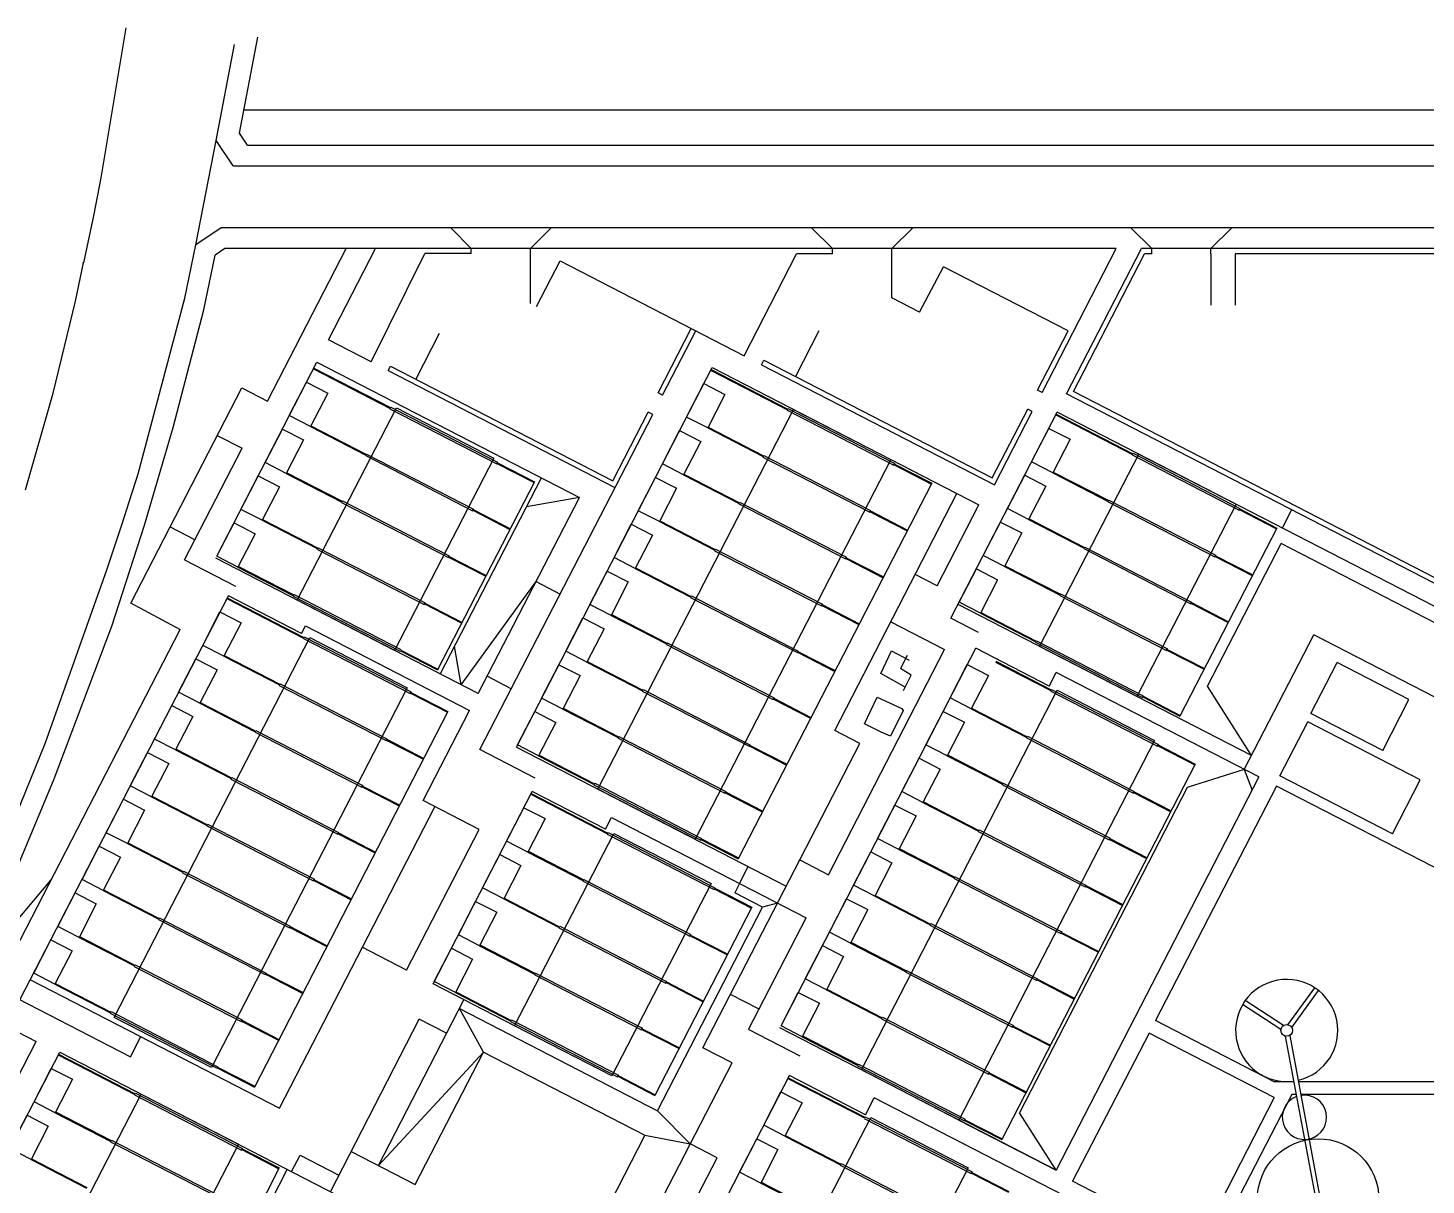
# Model space of a CAD drawing. Header units: millimetres. Extents: x -2 to 21000, y -2 to 14850.
# Drawn here: x 870 to 1727, y 2264 to 2974 of the extents above; entities that cross this region are included whole.
import ezdxf

# ---------------------------------------------------------------- set-up
doc = ezdxf.new("R2010")
doc.units = ezdxf.units.MM
doc.layers.add('HOVED', color=31, linetype='Continuous')

msp = doc.modelspace()

# ---------------------------------------------------------------- linework, layer by layer
at = {"layer": 'HOVED'}
for p, q in [((929.57, 2973.98), (914.26, 2882.12)), ((999.23, 2909.39), (1010.46, 2968.33)), ((985.06, 2904.86), (996.29, 2963.8)), ((1001.95, 2923.7), (2298.43, 2923.7)), ((1004.18, 2902.01), (999.23, 2909.39)), ((972.51, 2841.02), (985.06, 2904.86)), ((995.43, 2889.41), (985.06, 2904.86)), ((1004.18, 2902.01), (2290.19, 2902.01)), ((995.43, 2889.41), (2277.59, 2889.41)), ((914.26, 2882.12), (909.75, 2858.69)), ((909.75, 2858.69), (903.63, 2829.88)), ((988.01, 2851.43), (972.5, 2841.01)), ((2110.47, 2851.43), (988.01, 2851.43)), ((1141.41, 2838.72), (1128.81, 2851.32)), ((1177.77, 2838.72), (1190.37, 2851.32)), ((1362.97, 2838.64), (1350.37, 2851.24)), ((1399.32, 2838.64), (1411.92, 2851.24)), ((1558.7, 2838.64), (1546.1, 2851.24)), ((1595.05, 2838.64), (1607.65, 2851.24)), ((965.72, 2808.35), (972.5, 2841.01)), ((990.37, 2838.64), (984.46, 2834.67)), ((1536.99, 2838.64), (990.37, 2838.64)), ((1016.39, 2745.09), (1064.62, 2838.64)), ((1053.79, 2782.68), (1082.63, 2838.64)), ((1141.41, 2835.57), (1141.41, 2838.72)), ((1177.77, 2835.57), (1177.77, 2838.72)), ((1177.77, 2805.05), (1177.77, 2838.64)), ((1362.97, 2835.49), (1362.97, 2838.64)), ((1399.32, 2835.49), (1399.32, 2838.64)), ((1399.32, 2808.4), (1399.32, 2838.64)), ((1491.54, 2750.47), (1536.99, 2838.64)), ((1506.54, 2749.58), (1552.45, 2838.64)), ((1835.07, 2838.64), (1552.45, 2838.64)), ((1558.7, 2835.49), (1558.7, 2838.64)), ((1595.05, 2835.49), (1595.05, 2838.64)), ((898.74, 2806.37), (903.63, 2829.89)), ((903.08, 2830.16), (903.62, 2829.89)), ((977.34, 2801.05), (984.46, 2834.67)), ((1080.07, 2769.13), (1112.94, 2835.57)), ((1141.41, 2835.57), (1112.94, 2835.57)), ((1181.48, 2803.13), (1195.92, 2831.13)), ((1195.92, 2831.13), (1308.71, 2772.98)), ((1308.71, 2772.98), (1340.93, 2835.49)), ((1362.97, 2835.49), (1340.93, 2835.49)), ((1510.78, 2750.93), (1554.37, 2835.49)), ((1558.7, 2835.49), (1554.37, 2835.49)), ((1595.05, 2835.49), (1595.05, 2803.99)), ((1831.92, 2835.49), (1609.89, 2835.49)), ((1609.89, 2835.49), (1609.89, 2803.99)), ((1416.33, 2799.63), (1430.93, 2827.54)), ((1507.4, 2788.12), (1430.93, 2827.54)), ((884.96, 2750.08), (898.74, 2806.37)), ((937.16, 2700.48), (965.72, 2808.35)), ((1416.33, 2799.63), (1399.32, 2808.4)), ((958.55, 2728.91), (977.34, 2801.05)), ((1121.83, 2786.59), (1107.46, 2758.56)), ((1255.98, 2750.19), (1276.34, 2789.67)), ((1258.78, 2748.75), (1279.14, 2788.23)), ((1354.58, 2788.31), (1340.21, 2760.28)), ((1488.74, 2751.92), (1507.4, 2788.12)), ((1080.07, 2769.13), (1053.79, 2782.68)), ((1319.47, 2767.43), (1320.92, 2770.23)), ((1320.92, 2770.23), (1460.96, 2698.03)), ((985.39, 2650.02), (1046.76, 2769.06)), ((1044.63, 2764.92), (1091.67, 2740.67)), ((1044.86, 2765.37), (1091.9, 2741.12)), ((1046.76, 2769.06), (1207.76, 2686.05)), ((1090.41, 2763.8), (1091.85, 2766.6)), ((1090.41, 2763.8), (1229.56, 2692.07)), ((1091.85, 2766.6), (1228.2, 2696.31)), ((1169.07, 2532.93), (1289.13, 2765.82)), ((1288.22, 2764.06), (1335.26, 2739.81)), ((1288.45, 2764.51), (1335.49, 2740.25)), ((1289.13, 2765.82), (1452.74, 2681.47)), ((1319.47, 2767.43), (1462.31, 2693.79)), ((932.63, 2621.24), (1000.67, 2753.22)), ((1000.67, 2753.22), (1016.39, 2745.09)), ((868.08, 2690.62), (884.96, 2750.08)), ((1258.78, 2748.75), (1255.98, 2750.19)), ((1491.54, 2750.47), (1488.74, 2751.92)), ((1821.03, 2587.44), (1506.54, 2749.58)), ((1775.22, 2614.61), (1510.78, 2750.93)), ((1091.52, 2740.39), (1092.04, 2741.4)), ((1091.52, 2740.39), (1157.04, 2706.62)), ((1092.04, 2741.4), (1157.56, 2707.62)), ((1146.72, 2531.38), (1252.69, 2736.94)), ((1228.2, 2696.31), (1249.89, 2738.38)), ((1252.69, 2736.94), (1249.89, 2738.38)), ((1335.12, 2739.53), (1335.64, 2740.53)), ((1335.12, 2739.53), (1400.63, 2705.75)), ((1335.64, 2740.53), (1401.15, 2706.76)), ((1435.58, 2611.93), (1500.77, 2738.38)), ((1460.96, 2698.03), (1482.65, 2740.1)), ((1462.31, 2693.79), (1485.45, 2738.66)), ((1485.45, 2738.66), (1482.65, 2740.1)), ((1499.86, 2736.62), (1500.09, 2737.06)), ((1499.86, 2736.62), (1546.89, 2712.36)), ((1500.09, 2737.06), (1547.13, 2712.81)), ((1819.11, 2574.26), (1500.77, 2738.38)), ((940.96, 2669.07), (958.55, 2728.91)), ((1042.81, 2729.5), (1043.04, 2729.95)), ((1042.81, 2729.5), (1076.86, 2711.95)), ((1043.04, 2729.95), (1077.09, 2712.39)), ((1286.41, 2728.63), (1286.64, 2729.08)), ((1286.41, 2728.63), (1320.45, 2711.08)), ((1286.64, 2729.08), (1320.68, 2711.53)), ((985.64, 2724.08), (1000.85, 2716.24)), ((965.52, 2647.72), (1000.85, 2716.24)), ((1076.72, 2711.67), (1077.23, 2712.67)), ((1076.72, 2711.67), (1077.23, 2712.67)), ((1076.72, 2711.67), (1142.23, 2677.89)), ((1077.23, 2712.67), (1142.75, 2678.9)), ((1320.31, 2710.8), (1320.83, 2711.81)), ((1320.31, 2710.8), (1320.83, 2711.81)), ((1320.31, 2710.8), (1385.82, 2677.02)), ((1320.83, 2711.81), (1386.34, 2678.03)), ((1546.75, 2712.08), (1547.27, 2713.09)), ((1546.75, 2712.08), (1612.27, 2678.31)), ((1547.27, 2713.09), (1612.79, 2679.32)), ((1028, 2700.77), (1028.23, 2701.22)), ((1028, 2700.77), (1062.05, 2683.22)), ((1028.23, 2701.22), (1062.28, 2683.67)), ((1157.04, 2706.62), (1157.56, 2707.62)), ((1157.18, 2706.9), (1179.98, 2695.15)), ((1157.42, 2707.34), (1180.21, 2695.59)), ((1400.63, 2705.75), (1401.15, 2706.76)), ((1400.78, 2706.03), (1423.57, 2694.28)), ((1401.01, 2706.48), (1423.8, 2694.73)), ((1498.04, 2701.19), (1498.27, 2701.64)), ((1498.04, 2701.19), (1532.08, 2683.64)), ((1498.27, 2701.64), (1532.32, 2684.09)), ((931.89, 2684), (937.16, 2700.48)), ((1180.21, 2695.59), (1120.74, 2580.24)), ((1122.43, 2577.7), (1184.48, 2698.06)), ((1179.98, 2695.15), (1180.21, 2695.59)), ((1271.6, 2699.91), (1271.83, 2700.35)), ((1271.6, 2699.91), (1305.64, 2682.35)), ((1271.83, 2700.35), (1305.87, 2682.8)), ((1423.8, 2694.73), (1305.09, 2464.47)), ((927.09, 2669.33), (931.89, 2684)), ((1061.91, 2682.94), (1062.43, 2683.95)), ((1061.91, 2682.94), (1062.43, 2683.95)), ((1062.43, 2683.95), (1127.94, 2650.17)), ((1145.71, 2565.7), (1207.76, 2686.05)), ((1207.76, 2686.05), (1175.33, 2680.31)), ((1364.35, 2543.07), (1439.29, 2688.41)), ((1531.94, 2683.36), (1532.46, 2684.37)), ((1531.94, 2683.36), (1532.46, 2684.37)), ((1532.46, 2684.37), (1597.98, 2650.59)), ((1061.91, 2682.94), (1127.42, 2649.16)), ((1142.23, 2677.89), (1142.75, 2678.9)), ((1142.23, 2677.89), (1142.75, 2678.9)), ((1142.38, 2678.17), (1165.17, 2666.42)), ((1142.61, 2678.62), (1165.4, 2666.87)), ((1305.5, 2682.07), (1306.02, 2683.08)), ((1305.5, 2682.07), (1306.02, 2683.08)), ((1305.5, 2682.07), (1371.01, 2648.3)), ((1306.02, 2683.08), (1371.53, 2649.31)), ((1385.82, 2677.02), (1386.34, 2678.03)), ((1385.82, 2677.02), (1386.34, 2678.03)), ((1385.97, 2677.3), (1408.76, 2665.55)), ((1386.2, 2677.75), (1408.99, 2666)), ((1427.15, 2631.83), (1452.74, 2681.47)), ((1531.94, 2683.36), (1597.46, 2649.58)), ((1612.27, 2678.31), (1612.79, 2679.32)), ((1612.41, 2678.59), (1635.2, 2666.84)), ((1612.64, 2679.04), (1635.43, 2667.29)), ((1644.43, 2678.49), (1638.65, 2667.29)), ((917.89, 2641.55), (927.09, 2669.34)), ((921, 2607.08), (940.96, 2669.07)), ((971.92, 2660.14), (956.66, 2668.01)), ((1013.19, 2672.05), (1013.43, 2672.49)), ((1013.19, 2672.05), (1047.24, 2654.49)), ((1013.43, 2672.49), (1047.47, 2654.94)), ((1165.17, 2666.42), (1165.4, 2666.87)), ((1256.79, 2671.18), (1257.02, 2671.63)), ((1256.79, 2671.18), (1290.83, 2653.63)), ((1257.02, 2671.63), (1291.06, 2654.08)), ((1483.23, 2672.46), (1483.46, 2672.91)), ((1483.23, 2672.46), (1517.28, 2654.91)), ((1483.46, 2672.91), (1517.51, 2655.36)), ((1635.43, 2667.29), (1575.96, 2551.93)), ((1635.2, 2666.84), (1635.43, 2667.29)), ((1408.76, 2665.55), (1408.99, 2666)), ((1592.82, 2570.2), (1637.99, 2657.81)), ((1809.75, 2569.26), (1637.99, 2657.81)), ((1047.1, 2654.21), (1047.62, 2655.22)), ((1047.1, 2654.21), (1047.62, 2655.22)), ((1047.1, 2654.21), (1112.61, 2620.44)), ((1047.62, 2655.22), (1113.13, 2621.45)), ((1127.42, 2649.16), (1127.94, 2650.17)), ((1127.42, 2649.16), (1127.94, 2650.17)), ((1127.57, 2649.44), (1150.36, 2637.69)), ((1127.8, 2649.89), (1150.59, 2638.14)), ((1290.69, 2653.35), (1291.21, 2654.36)), ((1290.69, 2653.35), (1291.21, 2654.36)), ((1290.69, 2653.35), (1356.2, 2619.57)), ((1291.21, 2654.36), (1356.72, 2620.58)), ((1371.01, 2648.3), (1371.53, 2649.31)), ((1371.01, 2648.3), (1371.53, 2649.31)), ((1517.13, 2654.63), (1517.65, 2655.64)), ((1517.13, 2654.63), (1517.65, 2655.64)), ((1517.13, 2654.63), (1582.65, 2620.86)), ((1517.65, 2655.64), (1583.17, 2621.86)), ((1597.46, 2649.58), (1597.98, 2650.59)), ((1597.46, 2649.58), (1597.98, 2650.59)), ((1597.6, 2649.86), (1620.39, 2638.11)), ((1597.83, 2650.31), (1620.62, 2638.56)), ((880.2, 2535.07), (917.89, 2641.55)), ((997.09, 2631.45), (965.81, 2647.57)), ((1145.71, 2565.7), (984.71, 2648.7)), ((998.38, 2643.32), (998.62, 2643.77)), ((998.38, 2643.32), (1032.43, 2625.77)), ((998.62, 2643.77), (1032.66, 2626.22)), ((1241.98, 2642.45), (1242.21, 2642.9)), ((1241.98, 2642.45), (1276.02, 2624.9)), ((1242.21, 2642.9), (1276.25, 2625.35)), ((1371.16, 2648.58), (1393.95, 2636.83)), ((1371.39, 2649.03), (1394.18, 2637.28)), ((1468.42, 2643.74), (1468.65, 2644.19)), ((1468.42, 2643.74), (1502.47, 2626.19)), ((1468.65, 2644.19), (1502.7, 2626.63)), ((1135.24, 2571.1), (1181.13, 2634.4)), ((1150.36, 2637.69), (1150.59, 2638.14)), ((1181.13, 2634.4), (1195.91, 2626.79)), ((1393.95, 2636.83), (1394.18, 2637.28)), ((1427.15, 2631.83), (1413.69, 2638.77)), ((1620.39, 2638.11), (1620.62, 2638.56)), ((864.69, 2377.88), (992.49, 2625.79)), ((991.58, 2624.03), (1038.62, 2599.78)), ((991.81, 2624.47), (1038.85, 2600.22)), ((1037.31, 2602.69), (992.49, 2625.79)), ((1032.29, 2625.49), (1032.81, 2626.5)), ((1032.29, 2625.49), (1097.8, 2591.71)), ((1032.81, 2626.5), (1098.32, 2592.72)), ((1275.88, 2624.62), (1276.4, 2625.63)), ((1275.88, 2624.62), (1341.39, 2590.85)), ((1276.4, 2625.63), (1341.91, 2591.85)), ((1502.32, 2625.91), (1502.84, 2626.91)), ((1502.32, 2625.91), (1502.84, 2626.91)), ((1502.32, 2625.91), (1567.84, 2592.13)), ((1502.84, 2626.91), (1568.36, 2593.14)), ((932.51, 2621.3), (962.94, 2605.14)), ((1112.61, 2620.44), (1113.13, 2621.45)), ((1112.61, 2620.44), (1113.13, 2621.45)), ((1112.76, 2620.72), (1135.55, 2608.97)), ((1112.99, 2621.17), (1135.78, 2609.42)), ((1356.2, 2619.57), (1356.72, 2620.58)), ((1356.2, 2619.57), (1356.72, 2620.58)), ((1356.35, 2619.85), (1379.14, 2608.1)), ((1356.58, 2620.3), (1379.37, 2608.55)), ((1619.8, 2527.67), (1439.94, 2620.39)), ((1453.61, 2615.01), (1453.84, 2615.46)), ((1453.61, 2615.01), (1487.66, 2597.46)), ((1453.84, 2615.46), (1487.89, 2597.91)), ((1582.65, 2620.86), (1583.17, 2621.86)), ((1582.65, 2620.86), (1583.17, 2621.86)), ((1582.79, 2621.14), (1605.58, 2609.39)), ((1583.02, 2621.58), (1605.81, 2609.83)), ((885.74, 2513.49), (921, 2607.08)), ((1037.31, 2602.69), (1039.68, 2607.29)), ((1039.68, 2607.29), (1140.39, 2555.37)), ((1227.17, 2613.73), (1227.4, 2614.18)), ((1227.17, 2613.73), (1261.21, 2596.18)), ((1227.4, 2614.18), (1261.44, 2596.62)), ((1379.14, 2608.1), (1379.37, 2608.55)), ((1398.73, 2609.74), (1431.67, 2592.75)), ((1452.38, 2603.27), (1435.58, 2611.93)), ((1605.58, 2609.39), (1605.81, 2609.83)), ((841.44, 2369.47), (962.94, 2605.14)), ((1038.48, 2599.5), (1039, 2600.5)), ((1038.48, 2599.5), (1103.99, 2565.72)), ((1039, 2600.5), (1104.51, 2566.73)), ((1487.51, 2597.18), (1488.03, 2598.19)), ((1488.03, 2598.19), (1553.55, 2564.41)), ((1615.44, 2519.21), (1658.03, 2601.82)), ((1787.75, 2534.94), (1658.03, 2601.82)), ((1097.95, 2591.99), (1120.74, 2580.24)), ((1098.18, 2592.44), (1120.97, 2580.69)), ((1135.24, 2571.1), (1131.22, 2594.75)), ((1261.07, 2595.9), (1261.59, 2596.9)), ((1261.07, 2595.9), (1326.58, 2562.12)), ((1261.59, 2596.9), (1327.1, 2563.13)), ((1331.39, 2361.99), (1450.78, 2593.56)), ((1341.39, 2590.85), (1341.91, 2591.85)), ((1341.54, 2591.13), (1364.33, 2579.38)), ((1341.77, 2591.57), (1364.56, 2579.82)), ((1360.48, 2454.66), (1431.67, 2592.75)), ((1392.52, 2577.97), (1399.13, 2592.04)), ((1399.13, 2592.04), (1409.95, 2586.21)), ((1495.88, 2570.3), (1450.78, 2593.56)), ((1487.51, 2597.18), (1553.03, 2563.4)), ((1567.84, 2592.13), (1568.36, 2593.14)), ((1567.84, 2592.13), (1568.36, 2593.14)), ((1567.98, 2592.41), (1590.77, 2580.66)), ((1568.21, 2592.86), (1591, 2581.11)), ((989.77, 2588.6), (990, 2589.05)), ((989.77, 2588.6), (1023.81, 2571.05)), ((990, 2589.05), (1024.04, 2571.5)), ((1212.36, 2585), (1212.59, 2585.45)), ((1212.36, 2585), (1246.4, 2567.45)), ((1212.59, 2585.45), (1246.63, 2567.9)), ((1408.69, 2589.05), (1404.73, 2581.07)), ((1411.13, 2577.07), (1404.73, 2581.07)), ((1462.86, 2585.1), (1496.9, 2567.55)), ((1463.09, 2585.55), (1497.13, 2567.99)), ((1590.77, 2580.66), (1591, 2581.11)), ((1656.37, 2553.6), (1672.44, 2584.77)), ((1716.42, 2562.09), (1672.44, 2584.77)), ((1165.98, 2568.73), (1151.2, 2576.35)), ((1364.33, 2579.38), (1364.56, 2579.82)), ((1407.51, 2569.7), (1392.52, 2577.97)), ((1406.48, 2567.63), (1411.13, 2577.07)), ((1495.88, 2570.3), (1500.18, 2578.63)), ((1624.39, 2514.59), (1500.18, 2578.63)), ((1023.67, 2570.77), (1024.19, 2571.78)), ((1023.67, 2570.77), (1024.19, 2571.78)), ((1023.67, 2570.77), (1089.18, 2536.99)), ((1024.19, 2571.78), (1089.7, 2538)), ((1103.99, 2565.72), (1104.51, 2566.73)), ((1104.14, 2566), (1126.93, 2554.25)), ((1104.37, 2566.45), (1127.16, 2554.7)), ((1246.26, 2567.17), (1246.78, 2568.18)), ((1246.26, 2567.17), (1311.77, 2533.39)), ((1246.78, 2568.18), (1312.29, 2534.4)), ((1382.67, 2547.29), (1390.29, 2563.48)), ((1390.29, 2563.48), (1405.55, 2556.52)), ((1496.76, 2567.27), (1497.28, 2568.27)), ((1496.76, 2567.27), (1497.28, 2568.27)), ((1496.76, 2567.27), (1562.27, 2533.49)), ((1497.28, 2568.27), (1562.79, 2534.5)), ((1553.03, 2563.4), (1553.55, 2564.41)), ((1553.17, 2563.68), (1575.96, 2551.93)), ((1553.4, 2564.13), (1576.19, 2552.38)), ((1619.8, 2527.67), (1592.82, 2570.2)), ((974.96, 2559.88), (975.19, 2560.32)), ((974.96, 2559.88), (1009, 2542.32)), ((975.19, 2560.32), (1009.23, 2542.77)), ((1111.88, 2500.08), (1140.39, 2555.37)), ((1197.55, 2556.28), (1197.78, 2556.72)), ((1197.55, 2556.28), (1231.59, 2538.72)), ((1197.78, 2556.72), (1231.82, 2539.17)), ((1326.58, 2562.12), (1327.1, 2563.13)), ((1326.73, 2562.4), (1349.52, 2550.65)), ((1326.96, 2562.85), (1349.75, 2551.1)), ((1406.35, 2555.45), (1398.45, 2539.66)), ((1405.55, 2556.52), (1406.35, 2555.45)), ((1448.05, 2556.37), (1448.28, 2556.82)), ((1448.05, 2556.37), (1482.09, 2538.82)), ((1448.28, 2556.82), (1482.32, 2539.27)), ((1700.35, 2530.92), (1716.42, 2562.09)), ((1127.16, 2554.7), (1008.45, 2324.44)), ((1126.93, 2554.25), (1127.16, 2554.7)), ((1349.52, 2550.65), (1349.75, 2551.1)), ((1392.7, 2542.01), (1382.67, 2547.29)), ((1575.96, 2551.93), (1576.19, 2552.38)), ((1637.34, 2515.34), (1654.37, 2548.37)), ((1723.37, 2512.79), (1654.37, 2548.37)), ((1700.35, 2530.92), (1656.37, 2553.6)), ((1008.86, 2542.04), (1009.38, 2543.05)), ((1008.86, 2542.04), (1009.38, 2543.05)), ((1008.86, 2542.04), (1074.37, 2508.27)), ((1009.38, 2543.05), (1074.89, 2509.27)), ((1089.18, 2536.99), (1089.7, 2538)), ((1089.18, 2536.99), (1089.7, 2538)), ((1231.45, 2538.44), (1231.97, 2539.45)), ((1231.45, 2538.44), (1296.97, 2504.67)), ((1231.97, 2539.45), (1297.48, 2505.68)), ((1379.71, 2535.15), (1364.35, 2543.07)), ((1398.45, 2539.66), (1392.7, 2542.01)), ((1481.95, 2538.54), (1482.47, 2539.55)), ((1481.95, 2538.54), (1482.47, 2539.55)), ((1481.95, 2538.54), (1547.47, 2504.76)), ((1482.47, 2539.55), (1547.98, 2505.77)), ((858.98, 2483.11), (880.2, 2535.07)), ((960.15, 2531.15), (960.38, 2531.6)), ((960.15, 2531.15), (994.19, 2513.6)), ((960.38, 2531.6), (994.42, 2514.04)), ((1089.33, 2537.27), (1112.12, 2525.52)), ((1089.56, 2537.72), (1112.35, 2525.97)), ((1180.54, 2513.94), (1146.72, 2531.38)), ((1169.07, 2532.93), (1334.58, 2447.6)), ((1283.46, 2348.44), (1379.71, 2535.15)), ((1311.77, 2533.39), (1312.29, 2534.4)), ((1311.92, 2533.67), (1334.71, 2521.92)), ((1312.15, 2534.12), (1334.94, 2522.37)), ((1562.27, 2533.49), (1562.79, 2534.5)), ((1562.42, 2533.77), (1585.21, 2522.02)), ((1562.65, 2534.22), (1585.44, 2522.47)), ((1112.12, 2525.52), (1112.35, 2525.97)), ((1182.74, 2527.55), (1216.78, 2510)), ((1182.97, 2528), (1217.01, 2510.45)), ((1334.71, 2521.92), (1334.94, 2522.37)), ((1433.24, 2527.65), (1433.47, 2528.09)), ((1433.24, 2527.65), (1467.28, 2510.09)), ((1433.47, 2528.09), (1467.52, 2510.54)), ((1585.44, 2522.47), (1466.73, 2292.21)), ((1585.21, 2522.02), (1585.44, 2522.47)), ((854.6, 2438.79), (885.74, 2513.49)), ((994.05, 2513.32), (994.57, 2514.32)), ((994.05, 2513.32), (994.57, 2514.32)), ((994.05, 2513.32), (1059.56, 2479.54)), ((994.57, 2514.32), (1060.08, 2480.55)), ((1624.39, 2514.59), (1500.03, 2273.38)), ((1615.44, 2519.21), (1580.54, 2508.2)), ((1615.44, 2519.21), (1620.25, 2506.55)), ((1706.35, 2479.77), (1637.34, 2515.34)), ((1706.35, 2479.77), (1723.37, 2512.79)), ((1074.37, 2508.27), (1074.89, 2509.27)), ((1074.37, 2508.27), (1074.89, 2509.27)), ((1074.52, 2508.55), (1097.31, 2496.8)), ((1074.75, 2508.99), (1097.54, 2497.24)), ((1118.01, 2387.76), (1178.84, 2505.74)), ((1177.93, 2503.98), (1178.16, 2504.43)), ((1177.93, 2503.98), (1224.97, 2479.73)), ((1178.16, 2504.43), (1225.2, 2480.18)), ((1223.65, 2482.64), (1178.84, 2505.74)), ((1216.64, 2509.72), (1217.16, 2510.73)), ((1216.64, 2509.72), (1282.16, 2475.94)), ((1217.16, 2510.73), (1282.67, 2476.95)), ((1296.97, 2504.67), (1297.48, 2505.68)), ((1297.11, 2504.95), (1319.9, 2493.2)), ((1297.34, 2505.4), (1320.13, 2493.65)), ((1467.14, 2509.81), (1467.66, 2510.82)), ((1467.14, 2509.81), (1467.66, 2510.82)), ((1467.14, 2509.81), (1532.66, 2476.04)), ((1467.66, 2510.82), (1533.18, 2477.05)), ((1580.54, 2508.2), (1477.66, 2308.64)), ((1547.47, 2504.76), (1547.98, 2505.77)), ((1547.47, 2504.76), (1547.98, 2505.77)), ((1547.61, 2505.04), (1570.4, 2493.29)), ((1547.84, 2505.49), (1570.63, 2493.74)), ((1635.16, 2509.04), (1561, 2365.19)), ((1775.15, 2436.87), (1635.16, 2509.04)), ((945.34, 2502.42), (945.57, 2502.87)), ((945.34, 2502.42), (979.38, 2484.87)), ((945.57, 2502.87), (979.61, 2485.32)), ((1023.76, 2311.57), (1119.05, 2496.38)), ((1097.31, 2496.8), (1097.54, 2497.24)), ((1146.23, 2482.37), (1111.88, 2500.08)), ((1418.43, 2498.92), (1418.66, 2499.37)), ((1418.43, 2498.92), (1452.47, 2481.37)), ((1418.66, 2499.37), (1452.71, 2481.82)), ((1223.65, 2482.64), (1227.35, 2489.81)), ((1227.35, 2489.81), (1346.84, 2428.21)), ((1319.9, 2493.2), (1320.13, 2493.65)), ((1570.4, 2493.29), (1570.63, 2493.74)), ((979.24, 2484.59), (979.76, 2485.6)), ((979.24, 2484.59), (1044.75, 2450.81)), ((979.76, 2485.6), (1045.27, 2451.82)), ((1059.56, 2479.54), (1060.08, 2480.55)), ((1059.56, 2479.54), (1060.08, 2480.55)), ((1059.71, 2479.82), (1082.5, 2468.07)), ((1059.94, 2480.27), (1082.73, 2468.52)), ((1101.77, 2396.13), (1146.23, 2482.37)), ((1224.82, 2479.45), (1225.34, 2480.46)), ((1224.82, 2479.45), (1290.34, 2445.67)), ((1225.34, 2480.46), (1290.86, 2446.68)), ((1452.33, 2481.09), (1452.85, 2482.1)), ((1452.33, 2481.09), (1452.85, 2482.1)), ((1452.33, 2481.09), (1517.85, 2447.31)), ((1452.85, 2482.1), (1518.37, 2448.32)), ((930.53, 2473.7), (930.76, 2474.14)), ((930.53, 2473.7), (964.57, 2456.14)), ((930.76, 2474.14), (964.8, 2456.59)), ((1282.16, 2475.94), (1282.67, 2476.95)), ((1282.3, 2476.22), (1305.09, 2464.47)), ((1282.53, 2476.67), (1305.32, 2464.92)), ((1403.62, 2470.19), (1403.85, 2470.64)), ((1403.62, 2470.19), (1437.66, 2452.64)), ((1403.85, 2470.64), (1437.9, 2453.09)), ((1532.66, 2476.04), (1533.18, 2477.05)), ((1532.66, 2476.04), (1533.18, 2477.05)), ((1532.8, 2476.32), (1555.59, 2464.57)), ((1533.03, 2476.77), (1555.82, 2465.02)), ((1082.5, 2468.07), (1082.73, 2468.52)), ((1176.11, 2468.55), (1176.34, 2469)), ((1176.11, 2468.55), (1210.16, 2451)), ((1176.34, 2469), (1210.39, 2451.45)), ((1342.89, 2463.73), (1360.48, 2454.66)), ((1555.59, 2464.57), (1555.82, 2465.02)), ((964.43, 2455.86), (964.95, 2456.87)), ((964.43, 2455.86), (1029.95, 2422.09)), ((964.95, 2456.87), (1030.46, 2423.1)), ((1305.95, 2449.29), (1311.27, 2459.62)), ((1437.52, 2452.36), (1438.04, 2453.37)), ((1437.52, 2452.36), (1503.04, 2418.59)), ((1438.04, 2453.37), (1503.56, 2419.59)), ((834.77, 2393.31), (883.74, 2451.51)), ((915.72, 2444.97), (949.76, 2427.42)), ((915.95, 2445.42), (949.99, 2427.87)), ((1044.75, 2450.81), (1045.27, 2451.82)), ((1044.9, 2451.09), (1067.69, 2439.34)), ((1045.13, 2451.54), (1067.92, 2439.79)), ((1210.01, 2450.72), (1210.53, 2451.73)), ((1210.01, 2450.72), (1210.53, 2451.73)), ((1210.01, 2450.72), (1275.53, 2416.95)), ((1210.53, 2451.73), (1276.05, 2417.95)), ((1290.34, 2445.67), (1290.86, 2446.68)), ((1290.48, 2445.95), (1313.27, 2434.2)), ((1290.71, 2446.4), (1313.51, 2434.65)), ((1305.95, 2449.29), (1302.98, 2443.58)), ((1319.97, 2434.75), (1302.98, 2443.58)), ((1517.85, 2447.31), (1518.37, 2448.32)), ((1517.85, 2447.31), (1518.37, 2448.32)), ((1517.99, 2447.59), (1540.78, 2435.84)), ((1518.22, 2448.04), (1541.01, 2436.29)), ((1067.69, 2439.34), (1067.92, 2439.79)), ((1161.3, 2439.83), (1161.53, 2440.28)), ((1161.3, 2439.83), (1195.35, 2422.28)), ((1161.53, 2440.28), (1195.58, 2422.72)), ((1329.26, 2437.27), (1319.97, 2434.75)), ((1388.81, 2441.47), (1389.04, 2441.92)), ((1388.81, 2441.47), (1422.86, 2423.92)), ((1389.04, 2441.92), (1423.09, 2424.36)), ((1540.78, 2435.84), (1541.01, 2436.29)), ((949.62, 2427.14), (950.14, 2428.15)), ((949.62, 2427.14), (1015.14, 2393.36)), ((950.14, 2428.15), (1015.66, 2394.37)), ((1313.51, 2434.65), (1254.04, 2319.3)), ((1255.61, 2309.93), (1319.97, 2434.75)), ((1311.52, 2359.69), (1346.84, 2428.21)), ((1313.27, 2434.2), (1313.51, 2434.65)), ((1029.95, 2422.09), (1030.46, 2423.1)), ((1030.09, 2422.37), (1052.88, 2410.62)), ((1030.32, 2422.82), (1053.11, 2411.07)), ((1195.2, 2422), (1195.72, 2423)), ((1195.2, 2422), (1195.72, 2423)), ((1195.2, 2422), (1260.72, 2388.22)), ((1195.72, 2423), (1261.24, 2389.23)), ((1275.53, 2416.95), (1276.05, 2417.95)), ((1275.53, 2416.95), (1276.05, 2417.95)), ((1422.71, 2423.64), (1423.23, 2424.64)), ((1422.71, 2423.64), (1488.23, 2389.86)), ((1423.23, 2424.64), (1488.75, 2390.87)), ((1503.04, 2418.59), (1503.56, 2419.59)), ((1503.18, 2418.87), (1525.97, 2407.12)), ((1503.41, 2419.31), (1526.2, 2407.56)), ((900.91, 2416.24), (901.14, 2416.69)), ((900.91, 2416.24), (934.95, 2398.69)), ((901.14, 2416.69), (935.19, 2399.14)), ((1052.88, 2410.62), (1053.11, 2411.07)), ((1101.77, 2396.13), (1074.59, 2410.15)), ((1146.49, 2411.1), (1146.72, 2411.55)), ((1146.49, 2411.1), (1180.54, 2393.55)), ((1146.72, 2411.55), (1180.77, 2394)), ((1275.67, 2417.23), (1298.46, 2405.48)), ((1275.9, 2417.67), (1298.7, 2405.92)), ((1374, 2412.74), (1374.23, 2413.19)), ((1374, 2412.74), (1408.05, 2395.19)), ((1374.23, 2413.19), (1408.28, 2395.64)), ((1298.46, 2405.48), (1298.7, 2405.92)), ((1525.97, 2407.12), (1526.2, 2407.56)), ((834.77, 2393.31), (932.48, 2342.93)), ((934.81, 2398.41), (935.33, 2399.42)), ((934.81, 2398.41), (1000.33, 2364.64)), ((935.33, 2399.42), (1000.85, 2365.64)), ((1015.14, 2393.36), (1015.66, 2394.37)), ((1015.28, 2393.64), (1038.07, 2381.89)), ((1015.51, 2394.09), (1038.3, 2382.34)), ((1180.39, 2393.27), (1180.91, 2394.28)), ((1180.39, 2393.27), (1180.91, 2394.28)), ((1180.39, 2393.27), (1245.91, 2359.49)), ((1180.91, 2394.28), (1246.43, 2360.5)), ((1407.9, 2394.91), (1408.42, 2395.92)), ((1407.9, 2394.91), (1473.42, 2361.13)), ((1408.42, 2395.92), (1473.94, 2362.14)), ((871.08, 2390.28), (1023.76, 2311.57)), ((886.1, 2387.52), (886.33, 2387.97)), ((886.1, 2387.52), (920.14, 2369.97)), ((886.33, 2387.97), (920.38, 2370.41)), ((1167.96, 2362.01), (1118.01, 2387.76)), ((1260.72, 2388.22), (1261.24, 2389.23)), ((1260.72, 2388.22), (1261.24, 2389.23)), ((1260.86, 2388.5), (1283.65, 2376.75)), ((1261.1, 2388.95), (1283.89, 2377.2)), ((1359.19, 2384.02), (1359.42, 2384.46)), ((1359.19, 2384.02), (1393.24, 2366.46)), ((1359.42, 2384.46), (1393.47, 2366.91)), ((1488.23, 2389.86), (1488.75, 2390.87)), ((1488.37, 2390.14), (1511.16, 2378.39)), ((1488.6, 2390.59), (1511.39, 2378.84)), ((1642.22, 2362.64), (1658.68, 2385.36)), ((1644.57, 2360.94), (1661.03, 2383.66)), ((827.63, 2376.59), (874.59, 2352.38)), ((1038.07, 2381.89), (1038.3, 2382.34)), ((1084.51, 2276.29), (1136.94, 2378)), ((1131.68, 2382.38), (1131.91, 2382.82)), ((1131.68, 2382.38), (1165.73, 2364.82)), ((1131.91, 2382.82), (1165.96, 2365.27)), ((1283.65, 2376.75), (1283.89, 2377.2)), ((1317.92, 2372.11), (1300.33, 2381.17)), ((1511.16, 2378.39), (1511.39, 2378.84)), ((1637.95, 2359.71), (1614.43, 2375.01)), ((1639.53, 2362.14), (1616.01, 2377.44)), ((920, 2369.69), (920.52, 2370.69)), ((920, 2369.69), (985.52, 2335.91)), ((920.52, 2370.69), (986.04, 2336.92)), ((1134.14, 2372.56), (1255.61, 2309.93)), ((1148.99, 2345.85), (1134.14, 2372.56)), ((1393.09, 2366.18), (1393.61, 2367.19)), ((1393.61, 2367.19), (1459.13, 2333.42)), ((1000.33, 2364.64), (1000.85, 2365.64)), ((1000.47, 2364.92), (1023.26, 2353.17)), ((1000.7, 2365.36), (1023.49, 2353.61)), ((1055.07, 2260.26), (1109.57, 2365.99)), ((1126.18, 2357.42), (1109.57, 2365.99)), ((1165.58, 2364.54), (1166.1, 2365.55)), ((1165.58, 2364.54), (1231.1, 2330.77)), ((1166.1, 2365.55), (1231.62, 2331.77)), ((1245.91, 2359.49), (1246.43, 2360.5)), ((1245.91, 2359.49), (1246.43, 2360.5)), ((1246.05, 2359.77), (1268.84, 2348.02)), ((1246.29, 2360.22), (1269.08, 2348.47)), ((1343.08, 2343.42), (1311.81, 2359.54)), ((1500.03, 2273.38), (1330.71, 2360.67)), ((1393.09, 2366.18), (1458.61, 2332.41)), ((1473.42, 2361.13), (1473.94, 2362.14)), ((1473.56, 2361.41), (1496.35, 2349.66)), ((1473.79, 2361.86), (1496.58, 2350.11)), ((1633.72, 2327.7), (1561, 2365.19)), ((748.5, 2107.81), (874.59, 2352.38)), ((932.48, 2342.93), (938.87, 2355.33)), ((1023.26, 2353.17), (1023.49, 2353.61)), ((1344.38, 2355.29), (1344.61, 2355.74)), ((1344.38, 2355.29), (1378.43, 2337.74)), ((1344.61, 2355.74), (1378.66, 2338.19)), ((1496.35, 2349.66), (1496.58, 2350.11)), ((1557.05, 2357.53), (1510.21, 2266.68)), ((1633.82, 2317.95), (1557.05, 2357.53)), ((1640.62, 2355.68), (1658.86, 2257.44)), ((1643.4, 2356.13), (1661.62, 2257.95)), ((768.96, 2112.98), (889.03, 2345.87)), ((888.12, 2344.1), (935.15, 2319.85)), ((888.35, 2344.55), (935.39, 2320.3)), ((889.03, 2345.87), (1071.8, 2251.64)), ((1084.51, 2276.29), (1148.99, 2345.85)), ((1107.12, 2264.64), (1148.99, 2345.85)), ((1148.99, 2345.85), (1247.86, 2294.88)), ((1268.84, 2348.02), (1269.08, 2348.47)), ((1301.33, 2339.22), (1283.46, 2348.44)), ((985.52, 2335.91), (986.04, 2336.92)), ((985.66, 2336.19), (1008.45, 2324.44)), ((985.89, 2336.64), (1008.68, 2324.89)), ((1221.97, 2185.28), (1301.33, 2339.22)), ((1378.28, 2337.46), (1378.8, 2338.47)), ((1378.28, 2337.46), (1443.8, 2303.68)), ((1378.8, 2338.47), (1444.32, 2304.69)), ((1458.61, 2332.41), (1459.13, 2333.42)), ((1458.75, 2332.69), (1481.54, 2320.94)), ((1458.98, 2333.14), (1481.77, 2321.39)), ((1231.1, 2330.77), (1231.62, 2331.77)), ((1231.24, 2331.05), (1254.04, 2319.3)), ((1231.48, 2331.49), (1254.27, 2319.75)), ((1271.24, 2204.89), (1336.49, 2331.46)), ((1335.58, 2329.7), (1382.62, 2305.45)), ((1335.81, 2330.15), (1382.85, 2305.9)), ((1383.19, 2307.39), (1336.49, 2331.46)), ((1645.82, 2327.7), (1633.72, 2327.7)), ((1775.15, 2327.7), (1648.67, 2327.7)), ((935.01, 2319.57), (935.53, 2320.58)), ((935.01, 2319.57), (1000.53, 2285.8)), ((935.53, 2320.58), (1001.05, 2286.8)), ((1383.19, 2307.39), (1388.6, 2317.9)), ((1511.64, 2254.47), (1388.6, 2317.9)), ((1481.54, 2320.94), (1481.77, 2321.39)), ((1633.82, 2317.95), (1586.99, 2227.1)), ((1644.59, 2319.85), (1590.04, 2214.04)), ((1647.27, 2319.85), (1644.59, 2319.85)), ((1775.15, 2319.85), (1650.13, 2319.85)), ((886.3, 2308.68), (886.53, 2309.13)), ((886.3, 2308.68), (920.35, 2291.13)), ((886.53, 2309.13), (920.58, 2291.58)), ((1275.71, 2289.53), (1255.61, 2309.93)), ((1500.03, 2273.38), (1477.66, 2308.64)), ((1382.47, 2305.17), (1447.99, 2271.39)), ((1382.99, 2306.18), (1448.51, 2272.4)), ((1440.35, 2304.15), (1500.03, 2273.38)), ((1443.8, 2303.68), (1444.32, 2304.69)), ((1443.94, 2303.96), (1466.73, 2292.21)), ((1444.17, 2304.41), (1466.96, 2292.66)), ((920.2, 2290.85), (920.72, 2291.86)), ((920.2, 2290.85), (920.72, 2291.86)), ((920.2, 2290.85), (985.72, 2257.07)), ((920.72, 2291.86), (986.24, 2258.08)), ((1247.86, 2294.88), (1197.57, 2197.35)), ((1247.86, 2294.88), (1275.71, 2289.53)), ((1292.17, 2281.04), (1275.71, 2289.53)), ((1333.76, 2294.28), (1367.81, 2276.72)), ((1333.99, 2294.72), (1368.04, 2277.17)), ((1000.53, 2285.8), (1001.05, 2286.8)), ((1000.67, 2286.08), (1023.46, 2274.33)), ((1000.9, 2286.52), (1023.69, 2274.78)), ((1031.19, 2272.58), (1036.41, 2282.71)), ((1036.41, 2282.71), (1060.29, 2270.4)), ((1067.78, 2284.92), (1107.12, 2264.64)), ((1256.76, 2212.35), (1292.17, 2281.04)), ((871.49, 2279.95), (871.72, 2280.4)), ((871.49, 2279.95), (905.54, 2262.4)), ((871.72, 2280.4), (905.77, 2262.85)), ((1023.69, 2274.78), (904.98, 2044.52)), ((918.95, 2061.28), (1028.58, 2273.92)), ((1016.64, 2277.78), (1016.87, 2278.23)), ((1367.66, 2276.44), (1368.18, 2277.45)), ((1367.66, 2276.44), (1368.18, 2277.45)), ((1367.66, 2276.44), (1433.18, 2242.67)), ((1368.18, 2277.45), (1433.7, 2243.67)), ((1447.99, 2271.39), (1448.51, 2272.4)), ((1448.37, 2272.12), (1471.16, 2260.37)), ((1318.95, 2265.55), (1319.18, 2266)), ((1318.95, 2265.55), (1353, 2248)), ((1319.18, 2266), (1353.23, 2248.45)), ((1448.13, 2271.67), (1470.92, 2259.92)), ((1586.99, 2227.1), (1510.21, 2266.68))]:
    msp.add_line(p, q, dxfattribs=at)
for points in [[(1053.38, 2749.99), (1042.81, 2729.5), (1029.82, 2736.2), (1040.39, 2756.69), (1053.38, 2749.99)], [(1296.97, 2749.13), (1286.41, 2728.63), (1273.41, 2735.33), (1283.98, 2755.83), (1296.97, 2749.13)], [(1038.57, 2721.27), (1028, 2700.77), (1015.01, 2707.47), (1025.58, 2727.96), (1038.57, 2721.27)], [(1282.16, 2720.4), (1271.6, 2699.91), (1258.61, 2706.6), (1269.17, 2727.1), (1282.16, 2720.4)], [(1508.61, 2721.69), (1498.04, 2701.19), (1485.05, 2707.89), (1495.61, 2728.38), (1508.61, 2721.69)], [(1508.61, 2721.69), (1498.04, 2701.19), (1485.05, 2707.89), (1495.61, 2728.38), (1508.61, 2721.69)], [(1023.76, 2692.54), (1013.19, 2672.05), (1000.2, 2678.74), (1010.77, 2699.24), (1023.76, 2692.54)], [(1267.35, 2691.68), (1256.79, 2671.18), (1243.8, 2677.88), (1254.36, 2698.37), (1267.35, 2691.68)], [(1493.8, 2692.96), (1483.23, 2672.46), (1470.24, 2679.16), (1480.8, 2699.66), (1493.8, 2692.96)], [(1008.95, 2663.81), (998.38, 2643.32), (985.39, 2650.02), (995.96, 2670.51), (1008.95, 2663.81)], [(1252.54, 2662.95), (1241.98, 2642.45), (1228.99, 2649.15), (1239.55, 2669.65), (1252.54, 2662.95)], [(1478.99, 2664.23), (1468.42, 2643.74), (1455.43, 2650.44), (1465.99, 2670.93), (1478.99, 2664.23)], [(1237.73, 2634.22), (1227.17, 2613.73), (1214.18, 2620.43), (1224.74, 2640.92), (1237.73, 2634.22)], [(1464.18, 2635.51), (1453.61, 2615.01), (1440.62, 2621.71), (1451.18, 2642.2), (1464.18, 2635.51)], [(1000.33, 2609.1), (989.77, 2588.6), (976.78, 2595.3), (987.34, 2615.79), (1000.33, 2609.1)], [(1222.92, 2605.5), (1212.36, 2585), (1199.37, 2591.7), (1209.93, 2612.19), (1222.92, 2605.5)], [(985.52, 2580.37), (974.96, 2559.88), (961.97, 2566.57), (972.53, 2587.07), (985.52, 2580.37)], [(1208.11, 2576.77), (1197.55, 2556.28), (1184.56, 2562.97), (1195.12, 2583.47), (1208.11, 2576.77)], [(1458.61, 2576.87), (1448.05, 2556.37), (1435.06, 2563.07), (1445.62, 2583.56), (1458.61, 2576.87)], [(970.71, 2551.64), (960.15, 2531.15), (947.16, 2537.85), (957.72, 2558.34), (970.71, 2551.64)], [(1193.3, 2548.04), (1182.74, 2527.55), (1169.75, 2534.25), (1180.31, 2554.74), (1193.3, 2548.04)], [(1443.8, 2548.14), (1433.24, 2527.65), (1420.25, 2534.34), (1430.81, 2554.84), (1443.8, 2548.14)], [(955.9, 2522.92), (945.34, 2502.42), (932.35, 2509.12), (942.91, 2529.62), (955.9, 2522.92)], [(1428.99, 2519.42), (1418.43, 2498.92), (1405.44, 2505.62), (1416, 2526.11), (1428.99, 2519.42)], [(941.09, 2494.19), (930.53, 2473.7), (917.54, 2480.39), (928.1, 2500.89), (941.09, 2494.19)], [(1186.68, 2489.05), (1176.11, 2468.55), (1163.12, 2475.25), (1173.69, 2495.75), (1186.68, 2489.05)], [(1186.68, 2489.05), (1176.11, 2468.55), (1163.12, 2475.25), (1173.69, 2495.75), (1186.68, 2489.05)], [(1414.18, 2490.69), (1403.62, 2470.19), (1390.63, 2476.89), (1401.19, 2497.39), (1414.18, 2490.69)], [(926.28, 2465.47), (915.72, 2444.97), (902.73, 2451.67), (913.29, 2472.16), (926.28, 2465.47)], [(1171.87, 2460.32), (1161.3, 2439.83), (1148.31, 2446.53), (1158.88, 2467.02), (1171.87, 2460.32)], [(1399.38, 2461.96), (1388.81, 2441.47), (1375.82, 2448.17), (1386.38, 2468.66), (1399.38, 2461.96)], [(911.47, 2436.74), (900.91, 2416.24), (887.92, 2422.94), (898.48, 2443.44), (911.47, 2436.74)], [(1157.06, 2431.6), (1146.49, 2411.1), (1133.5, 2417.8), (1144.07, 2438.29), (1157.06, 2431.6)], [(1384.57, 2433.24), (1374, 2412.74), (1361.01, 2419.44), (1371.57, 2439.93), (1384.57, 2433.24)], [(896.66, 2408.01), (886.1, 2387.52), (873.11, 2394.22), (883.67, 2414.71), (896.66, 2408.01)], [(1142.25, 2402.87), (1131.68, 2382.38), (1118.69, 2389.07), (1129.26, 2409.57), (1142.25, 2402.87)], [(1369.76, 2404.51), (1359.19, 2384.02), (1346.2, 2390.71), (1356.76, 2411.21), (1369.76, 2404.51)], [(1354.95, 2375.78), (1344.38, 2355.29), (1331.39, 2361.99), (1341.95, 2382.48), (1354.95, 2375.78)], [(896.87, 2329.17), (886.3, 2308.68), (873.31, 2315.38), (883.87, 2335.87), (896.87, 2329.17)], [(1344.33, 2314.77), (1333.76, 2294.28), (1320.77, 2300.97), (1331.34, 2321.47), (1344.33, 2314.77)], [(882.06, 2300.45), (871.49, 2279.95), (858.5, 2286.65), (869.06, 2307.15), (882.06, 2300.45)], [(1329.52, 2286.04), (1318.95, 2265.55), (1305.96, 2272.25), (1316.53, 2292.74), (1329.52, 2286.04)]]:
    msp.add_lwpolyline(points, dxfattribs=at)
for points in [[(1155.18, 2710.16), (1094.36, 2592.18), (1034.66, 2622.95), (1095.49, 2740.94)], [(1398.77, 2709.3), (1278.71, 2476.41), (1219.02, 2507.18), (1339.08, 2740.07)], [(1610.41, 2681.85), (1549.58, 2563.87), (1489.89, 2594.64), (1550.72, 2712.63)], [(1102.14, 2569.26), (982.07, 2336.38), (922.38, 2367.15), (1042.44, 2600.04)], [(1560.42, 2537.04), (1440.35, 2304.15), (1380.66, 2334.92), (1500.72, 2567.81)], [(1288.48, 2449.22), (1227.65, 2331.23), (1167.96, 2362.01), (1228.79, 2479.99)], [(998.67, 2289.34), (878.6, 2056.45), (818.91, 2087.23), (938.98, 2320.12)], [(1446.13, 2274.94), (1385.31, 2156.95), (1325.61, 2187.73), (1386.44, 2305.71)]]:
    msp.add_lwpolyline(points, close=True, dxfattribs=at)
for centre, radius in [((1641.48, 2359.15), 3.57), ((1660.74, 2255.4), 37.31)]:
    msp.add_circle(centre, radius, dxfattribs=at)
for centre, radius, start, end in [((1641.48, 2359.15), 31.32, 282.95502, 277.81553), ((1652.36, 2305.87), 13.6, 110.90779, 99.01554)]:
    msp.add_arc(centre, radius, start, end, dxfattribs=at)

doc.saveas('drawing.dxf')
